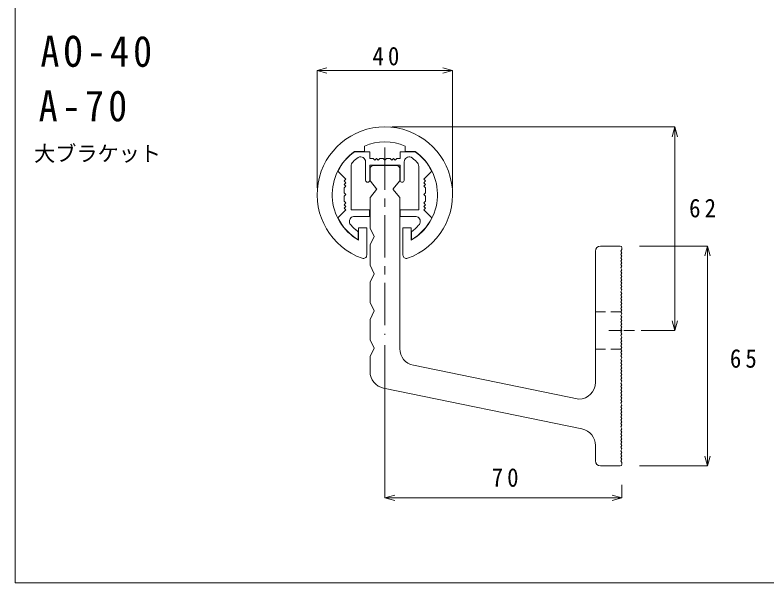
# Model space of a CAD drawing. Units: millimetres, scale not verified, with parts at other scales. Extents: x -3793 to 2769, y -1367 to 1367.
# Drawn here: x -1974 to -1086, y -1367 to -695 of the extents above; entities that cross this region are included whole.
import ezdxf
from ezdxf.enums import TextEntityAlignment as Align

# ---------------------------------------------------------------- set-up
doc = ezdxf.new("R2010")
doc.units = ezdxf.units.MM
doc.header["$LTSCALE"] = 10
doc.linetypes.add('CHAIN1', pattern=[8, 5, -1, 1, -1])
doc.linetypes.add('DASHED1', pattern=[1.8, 1.2, -0.6])
doc.layers.add('0-F_外枠', color=7, linetype='Continuous', lineweight=18)
doc.styles.add('ＭＳ ゴシック', font='')
doc.styles.get('ＭＳ ゴシック').set_extended_font_data('MS Gothic')

msp = doc.modelspace()

# ---------------------------------------------------------------- linework, layer by layer
at = {"layer": '0-F_外枠', "color": 3, "lineweight": 9}
for p, q in [((-1617.01, -761), (-1605.42, -757.89)), ((-1617.01, -761), (-1605.42, -764.11)), ((-1617.01, -761), (-1617.01, -899.73)), ((-1617.01, -761), (-1457.01, -761)), ((-1457.01, -761), (-1468.61, -757.89)), ((-1457.01, -761), (-1468.61, -764.11)), ((-1457.01, -761), (-1457.01, -899.73)), ((-1194.25, -827.73), (-1528.92, -827.73)), ((-1194.25, -827.73), (-1197.36, -839.32)), ((-1194.25, -827.73), (-1197.36, -839.32)), ((-1194.25, -827.73), (-1191.15, -839.32)), ((-1194.25, -827.73), (-1191.15, -839.32)), ((-1194.25, -827.73), (-1194.25, -1068.58)), ((-1155.79, -968.58), (-1236.14, -968.58)), ((-1155.79, -968.58), (-1158.9, -980.18)), ((-1155.79, -1228.58), (-1155.79, -968.58)), ((-1155.79, -968.58), (-1152.69, -980.18)), ((-1194.25, -1068.58), (-1197.36, -1056.99)), ((-1194.25, -1068.58), (-1191.15, -1056.99)), ((-1194.25, -1068.58), (-1234.13, -1068.58)), ((-1536.93, -1266.35), (-1536.93, -1085.78)), ((-1155.79, -1228.58), (-1158.9, -1216.99)), ((-1155.79, -1228.58), (-1152.69, -1216.99)), ((-1155.79, -1228.58), (-1236.14, -1228.58)), ((-1256.93, -1266.35), (-1256.93, -1250.8)), ((-1536.93, -1266.35), (-1525.34, -1263.24)), ((-1536.93, -1266.35), (-1525.34, -1269.45)), ((-1536.93, -1266.35), (-1256.93, -1266.35)), ((-1256.93, -1266.35), (-1268.53, -1263.24)), ((-1256.93, -1266.35), (-1268.53, -1269.45))]:
    msp.add_line(p, q, dxfattribs=at)
at = {"layer": '0-F_外枠'}
for p, q in [((-1561.11, -850.38), (-1561.11, -856.97)), ((-1561.11, -856.97), (-1572.97, -856.97)), ((-1572.91, -857.17), (-1554.92, -857.17)), ((-1554.92, -857.17), (-1554.92, -865.17)), ((-1518.92, -857.17), (-1518.92, -865.17)), ((-1501.12, -857.17), (-1518.92, -857.17)), ((-1559.72, -891.17), (-1559.72, -869.03)), ((-1550.92, -865.17), (-1554.92, -865.17)), ((-1548.92, -867.17), (-1550.92, -865.17)), ((-1548.92, -867.17), (-1546.92, -865.17)), ((-1544.92, -867.17), (-1546.92, -865.17)), ((-1544.92, -867.17), (-1542.92, -865.17)), ((-1542.92, -865.17), (-1538.92, -865.17)), ((-1536.92, -867.17), (-1538.92, -865.17)), ((-1536.92, -867.17), (-1534.92, -865.17)), ((-1534.92, -865.17), (-1530.92, -865.17)), ((-1528.92, -867.17), (-1530.92, -865.17)), ((-1528.92, -867.17), (-1526.92, -865.17)), ((-1524.92, -867.17), (-1526.92, -865.17)), ((-1524.92, -867.17), (-1522.92, -865.17)), ((-1522.92, -865.17), (-1518.92, -865.17)), ((-1514.12, -891.17), (-1514.12, -869.03)), ((-1514.12, -891.17), (-1514.12, -869.17)), ((-1577.01, -874.68), (-1577.01, -925.73)), ((-1554.92, -873.17), (-1518.92, -873.17)), ((-1554.92, -891.17), (-1554.92, -873.17)), ((-1554.53, -877.37), (-1554.53, -890.67)), ((-1546.27, -873.37), (-1550.53, -873.37)), ((-1545.67, -873.37), (-1549.93, -873.37)), ((-1536.93, -873.37), (-1549.92, -873.37)), ((-1523.93, -873.37), (-1549.32, -873.37)), ((-1536.93, -873.37), (-1523.95, -873.37)), ((-1527.6, -873.37), (-1523.33, -873.37)), ((-1519.33, -877.37), (-1519.33, -890.67)), ((-1518.92, -891.17), (-1518.92, -873.17)), ((-1497.01, -874.68), (-1497.01, -925.73)), ((-1583.02, -889.71), (-1592.56, -880.17)), ((-1481.47, -880.17), (-1491.01, -889.71)), ((-1583.02, -889.71), (-1585.02, -891.71)), ((-1585.02, -891.71), (-1583.02, -893.71)), ((-1583.02, -893.71), (-1585.02, -895.71)), ((-1585.02, -895.71), (-1583.02, -897.71)), ((-1546.73, -901.12), (-1554.1, -891.92)), ((-1527.13, -901.12), (-1519.77, -891.92)), ((-1489.01, -895.71), (-1491.01, -897.71)), ((-1585.02, -899.71), (-1583.02, -897.71)), ((-1585.02, -899.71), (-1585.02, -905.71)), ((-1546.73, -901.62), (-1554.1, -910.82)), ((-1527.13, -901.62), (-1519.77, -910.82)), ((-1489.01, -905.71), (-1491.03, -907.73)), ((-1489.01, -899.71), (-1491.01, -897.71)), ((-1489.01, -905.71), (-1489.01, -899.71)), ((-1585.02, -909.74), (-1583, -907.73)), ((-1585.02, -909.74), (-1585.02, -915.74)), ((-1554.53, -912.07), (-1554.53, -947.37)), ((-1519.33, -1089.99), (-1519.33, -912.07)), ((-1489.01, -909.74), (-1491.03, -907.73)), ((-1489.01, -909.74), (-1489.01, -915.74)), ((-1583.02, -917.73), (-1585.02, -915.73)), ((-1583.02, -917.73), (-1585.02, -919.73)), ((-1583.02, -921.73), (-1585.02, -919.73)), ((-1583.02, -921.73), (-1585.02, -923.73)), ((-1585.02, -923.73), (-1583.02, -925.73)), ((-1491.01, -917.73), (-1489.01, -915.73)), ((-1491.01, -917.73), (-1489.01, -919.73)), ((-1491.01, -921.73), (-1489.01, -919.73)), ((-1489.01, -923.73), (-1491.01, -921.73)), ((-1489.01, -923.73), (-1491.01, -925.73)), ((-1592.56, -935.27), (-1583.02, -925.73)), ((-1555.01, -925.73), (-1577.01, -925.73)), ((-1555.01, -925.73), (-1555.01, -933.73)), ((-1519.01, -925.73), (-1519.01, -933.73)), ((-1519.01, -925.73), (-1497.01, -925.73)), ((-1481.47, -935.27), (-1491.01, -925.73)), ((-1555.01, -933.73), (-1573.97, -933.73)), ((-1519.01, -933.73), (-1500.06, -933.73)), ((-1568.21, -947.09), (-1558.41, -947.09)), ((-1568.21, -961.54), (-1568.21, -947.09)), ((-1558.41, -947.09), (-1558.41, -979.36)), ((-1549.73, -957.37), (-1554.53, -947.37)), ((-1505.81, -947.09), (-1515.61, -947.09)), ((-1515.61, -979.36), (-1515.61, -947.09)), ((-1505.81, -961.54), (-1505.81, -947.09)), ((-1568.41, -951.66), (-1568.41, -961.17)), ((-1549.73, -957.37), (-1554.53, -967.37)), ((-1505.61, -951.66), (-1505.61, -961.19)), ((-1554.53, -967.37), (-1554.53, -991.37)), ((-1288.13, -1129.76), (-1288.13, -974.58)), ((-1258.93, -968.58), (-1282.13, -968.58)), ((-1256.93, -972.58), (-1256.93, -970.58)), ((-1549.73, -1001.37), (-1554.53, -991.37)), ((-1549.73, -1001.37), (-1554.53, -1011.37)), ((-1554.53, -1011.37), (-1554.53, -1035.37)), ((-1549.73, -1045.37), (-1554.53, -1035.37)), ((-1549.73, -1045.37), (-1554.53, -1055.37)), ((-1554.53, -1055.37), (-1554.53, -1079.37)), ((-1549.73, -1089.37), (-1554.53, -1079.37)), ((-1549.73, -1089.37), (-1554.53, -1099.37)), ((-1554.53, -1117.06), (-1554.53, -1099.37)), ((-1307.78, -1149.75), (-1503.36, -1109.58)), ((-1304.11, -1184.81), (-1538.56, -1136.65)), ((-1288.13, -1204.37), (-1288.13, -1222.58)), ((-1256.93, -1224.58), (-1256.93, -1226.58)), ((-1258.93, -1228.58), (-1282.13, -1228.58))]:
    msp.add_line(p, q, dxfattribs=at)
at = {"layer": '0-F_外枠', "color": 5, "linetype": 'CHAIN1'}
msp.add_line((-1536.93, -852.3), (-1536.93, -1073.78), dxfattribs=at)
at = {"layer": '0-F_外枠', "color": 5, "linetype": 'DASHED1'}
for p, q in [((-1288.13, -1046.58), (-1258.13, -1046.58)), ((-1272.53, -1068.58), (-1244.53, -1068.58)), ((-1270.13, -1068.58), (-1242.13, -1068.58)), ((-1288.13, -1090.58), (-1258.13, -1090.58))]:
    msp.add_line(p, q, dxfattribs=at)
at = {"layer": '0-F_外枠'}
msp.add_lwpolyline([(-1974, -1366.99), (1973.99, -1366.99), (1973.99, 1367), (-1974, 1367)], close=True, dxfattribs=at)
for points in [[(-1512.92, -850.38), (-1512.92, -856.97), (-1501.06, -856.97)], [(-1491.01, -889.71), (-1489.01, -891.71), (-1491.01, -893.71), (-1489.01, -895.71)], [(-1585.02, -905.71), (-1584.99, -905.74), (-1583, -907.73)], [(-1258.13, -990.58), (-1256.93, -988.58), (-1258.13, -986.58), (-1256.93, -984.58), (-1258.13, -982.58), (-1256.93, -980.58), (-1258.13, -978.58), (-1256.93, -976.58), (-1258.13, -974.58), (-1256.93, -972.58)], [(-1256.93, -1068.58), (-1258.13, -1066.58), (-1256.93, -1064.58), (-1258.13, -1062.58), (-1256.93, -1060.58), (-1258.13, -1058.58), (-1256.93, -1056.58), (-1258.13, -1054.58), (-1256.93, -1052.58), (-1258.13, -1050.58), (-1256.93, -1048.58), (-1258.13, -1046.58), (-1256.93, -1044.58), (-1258.13, -1042.58), (-1256.93, -1040.58), (-1258.13, -1038.58), (-1256.93, -1036.58), (-1258.13, -1034.58), (-1256.93, -1032.58), (-1258.13, -1030.58), (-1256.93, -1028.58), (-1258.13, -1026.58), (-1256.93, -1024.58), (-1258.13, -1022.58), (-1256.93, -1020.58), (-1258.13, -1018.58), (-1256.93, -1016.58), (-1258.13, -1014.58), (-1256.93, -1012.58), (-1258.13, -1010.58), (-1256.93, -1008.58), (-1258.13, -1006.58), (-1256.93, -1004.58), (-1258.13, -1002.58), (-1256.93, -1000.58), (-1258.13, -998.58), (-1256.93, -996.58), (-1258.13, -994.58), (-1256.93, -992.58), (-1258.13, -990.58)], [(-1258.13, -1146.58), (-1256.93, -1144.58), (-1258.13, -1142.58), (-1256.93, -1140.58), (-1258.13, -1138.58), (-1256.93, -1136.58), (-1258.13, -1134.58), (-1256.93, -1132.58), (-1258.13, -1130.58), (-1256.93, -1128.58), (-1258.13, -1126.58), (-1256.93, -1124.58), (-1258.13, -1122.58), (-1256.93, -1120.58), (-1258.13, -1118.58), (-1256.93, -1116.58), (-1258.13, -1114.58), (-1256.93, -1112.58), (-1258.13, -1110.58), (-1256.93, -1108.58), (-1258.13, -1106.58), (-1256.93, -1104.58), (-1258.13, -1102.58), (-1256.93, -1100.58), (-1258.13, -1098.58), (-1256.93, -1096.58), (-1258.13, -1094.58), (-1256.93, -1092.58), (-1258.13, -1090.58), (-1256.93, -1088.58), (-1258.13, -1086.58), (-1256.93, -1084.58), (-1258.13, -1082.58), (-1256.93, -1080.58), (-1258.13, -1078.58), (-1256.93, -1076.58), (-1258.13, -1074.58), (-1256.93, -1072.58), (-1258.13, -1070.58), (-1256.93, -1068.58)], [(-1256.93, -1224.58), (-1258.13, -1222.58), (-1256.93, -1220.58), (-1258.13, -1218.58), (-1256.93, -1216.58), (-1258.13, -1214.58), (-1256.93, -1212.58), (-1258.13, -1210.58), (-1256.93, -1208.58), (-1258.13, -1206.58), (-1256.93, -1204.58), (-1258.13, -1202.58), (-1256.93, -1200.58), (-1258.13, -1198.58), (-1256.93, -1196.58), (-1258.13, -1194.58), (-1256.93, -1192.58), (-1258.13, -1190.58), (-1256.93, -1188.58), (-1258.13, -1186.58), (-1256.93, -1184.58), (-1258.13, -1182.58), (-1256.93, -1180.58), (-1258.13, -1178.58), (-1256.93, -1176.58), (-1258.13, -1174.58), (-1256.93, -1172.58), (-1258.13, -1170.58), (-1256.93, -1168.58), (-1258.13, -1166.58), (-1256.93, -1164.58), (-1258.13, -1162.58), (-1256.93, -1160.58), (-1258.13, -1158.58), (-1256.93, -1156.58), (-1258.13, -1154.58), (-1256.93, -1152.58), (-1258.13, -1150.58), (-1256.93, -1148.58), (-1258.13, -1146.58)]]:
    msp.add_lwpolyline(points, dxfattribs=at)
for centre, radius, start, end in [((-1537.01, -907.73), 80, 289.52454, 250.47546), ((-1537.01, -907.73), 62.2, 67.21172, 112.78828), ((-1537.01, -907.73), 62.2, 125.31435, 239.89358), ((-1537.01, -907.73), 62, 125.37314, 153.61316), ((-1537.01, -907.73), 62.2, 300.10642, 54.68565), ((-1537.01, -907.73), 62, 26.38818, 54.62686), ((-1569.01, -874.68), 8, 134.07921, 180), ((-1537.01, -907.73), 54, 125.55481, 134.07921), ((-1565.68, -869.1), 5.97, 0.6654, 117.21931), ((-1508.15, -869.1), 5.97, 68.54853, 179.3346), ((-1537.01, -907.73), 54, 45.92079, 54.89935), ((-1505.01, -874.68), 8, 0, 45.92079), ((-1550.53, -877.37), 4, 90, 180), ((-1523.33, -877.37), 4, 0, 90), ((-1557.32, -890.73), 2.44, 190.38886, 349.61114), ((-1552.53, -890.67), 2, 180, 218.65981), ((-1521.33, -890.67), 2, 321.34019, 0), ((-1516.52, -890.73), 2.44, 190.38886, 349.61114), ((-1547.05, -901.37), 0.4, 321.34019, 38.65981), ((-1526.82, -901.37), 0.4, 141.34019, 218.65981), ((-1552.53, -912.07), 2, 141.34019, 180), ((-1521.33, -912.07), 2, 0, 38.65981), ((-1537.01, -907.73), 62, 206.37574, 239.54416), ((-1572.68, -939.54), 6.22, 125.3101, 216.91043), ((-1573.97, -937.73), 4, 90, 125.3101), ((-1537.01, -907.73), 62, 300.42776, 333.62293), ((-1500.06, -937.73), 4, 54.6899, 90), ((-1501.35, -939.54), 6.22, 313.44403, 54.6899), ((-1537.01, -907.73), 54, 221.17793, 234.44519), ((-1537.01, -907.73), 54, 222.28847, 234.44519), ((-1537.01, -907.73), 54, 305.55481, 317.71153), ((-1282.13, -974.58), 6, 90, 180), ((-1258.93, -970.58), 2, 0, 90), ((-1562.41, -979.36), 4, 250.47546, 0), ((-1511.61, -979.36), 4, 180, 289.52454), ((-1499.33, -1089.99), 20, 180, 258.39203), ((-1534.53, -1117.06), 20, 180, 258.39203), ((-1308.13, -1129.76), 20, 271.00842, 0), ((-1308.13, -1204.4), 20, 0.07789, 78.39203), ((-1282.13, -1222.58), 6, 180, 270), ((-1258.93, -1226.58), 2, 270, 0)]:
    msp.add_arc(centre, radius, start, end, dxfattribs=at)

# ---------------------------------------------------------------- texts
at = {"layer": '0-F_外枠', "color": 2, "style": 'ＭＳ ゴシック'}
msp.add_text('大ブラケット', height=18.33, dxfattribs=at).set_placement((-1951.52, -873.87), align=Align.BOTTOM_LEFT)
at = {"layer": '0-F_外枠', "color": 2, "attachment_point": 7, "style": 'ＭＳ ゴシック'}
for s, insert, char_height in [('\\T1.22;\\W0.9;AO-40', (-1944, -757.3), 36.66), ('\\T1.36;\\W0.9;40', (-1551.69, -755.3), 21.99), ('\\T1.22;\\W0.9;A-70', (-1946.08, -821.73), 36.66), ('\\T1.36;\\W0.9;62', (-1177.47, -935.07), 21.99), ('\\T1.36;\\W0.9;65', (-1129.32, -1112.84), 21.99), ('\\T1.36;\\W0.9;70', (-1410.8, -1253.58), 21.99)]:
    msp.add_mtext(s, dxfattribs=dict(at, insert=insert, char_height=char_height))

doc.saveas('drawing.dxf')
